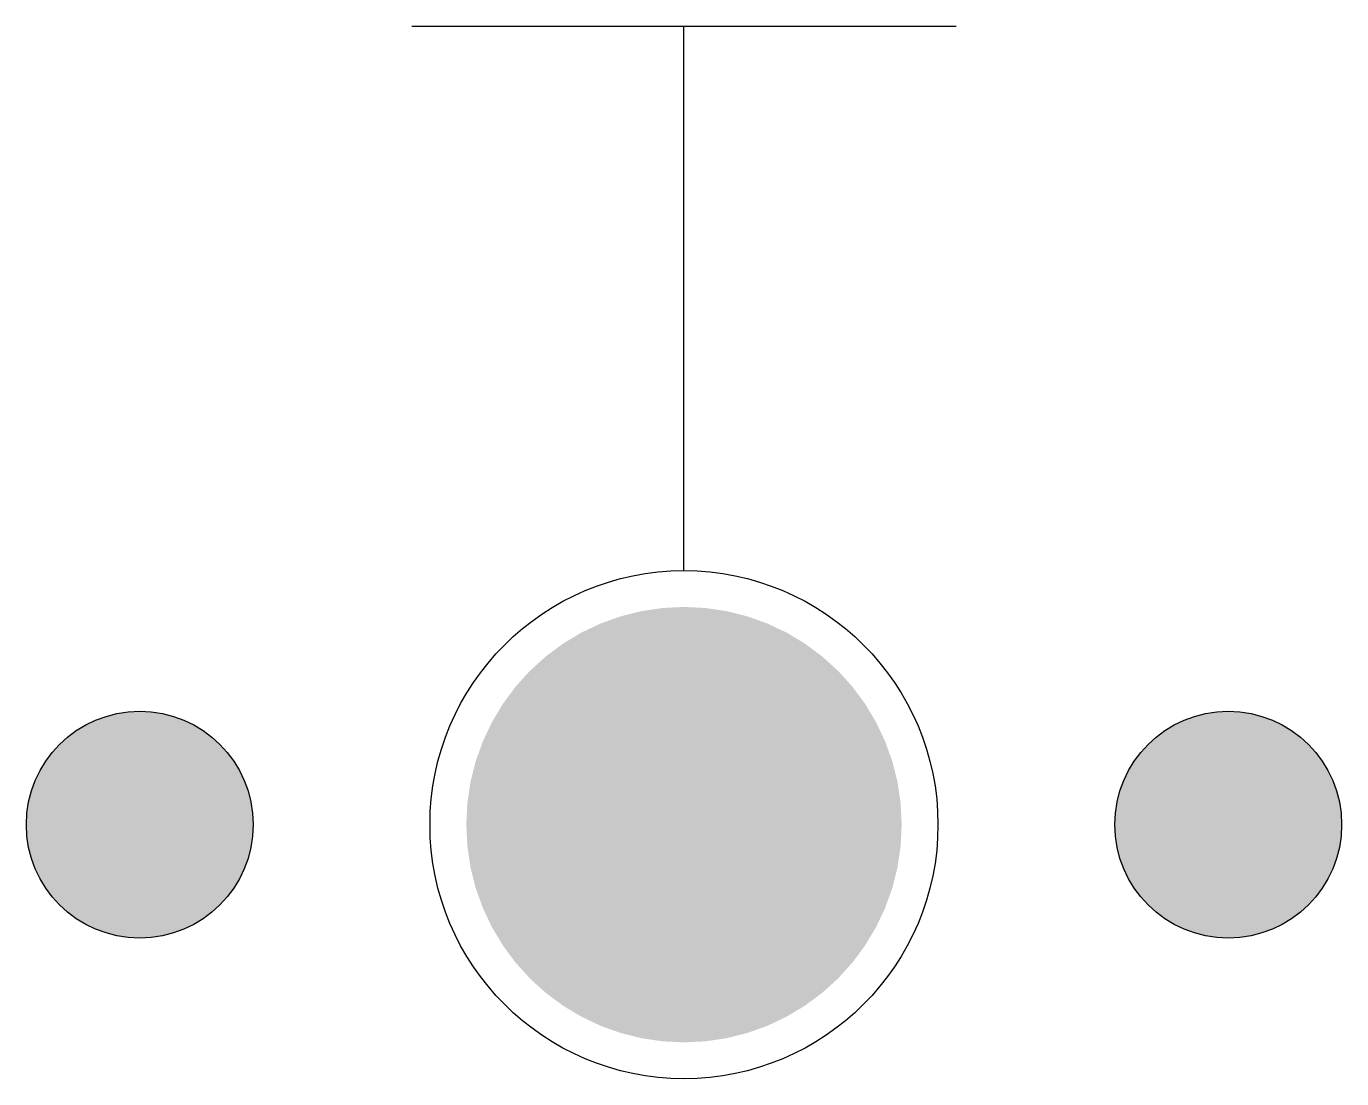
# Model space of a CAD drawing. Header units: millimetres. Extents: x -10150.585 to -10150.222, y 54.975 to 55.265.
import ezdxf

# ---------------------------------------------------------------- set-up
doc = ezdxf.new("R2010")
doc.units = ezdxf.units.MM
doc.header["$LTSCALE"] = 10
doc.layers.add('tub_bloqueios', color=2, linetype='Continuous')

msp = doc.modelspace()

# ---------------------------------------------------------------- hatches: boundary and pattern name
at = {"layer": 'tub_bloqueios'}
h = msp.add_hatch(color=1, dxfattribs=at)
edge = h.paths.add_edge_path()
edge.add_arc((-10150.55366, 55.04452), 0.03125, 0, 360)
h = msp.add_hatch(color=1, dxfattribs=at)
edge = h.paths.add_edge_path()
edge.add_arc((-10150.25366, 55.04452), 0.03125, 0, 360)

# ---------------------------------------------------------------- linework, layer by layer
for p, q in [((-10150.47866, 55.26452), (-10150.32866, 55.26452)), ((-10150.40366, 55.11452), (-10150.40366, 55.26452))]:
    msp.add_line(p, q, dxfattribs=at)
at = {"layer": 'tub_bloqueios', "color": 1, "const_width": 0.06}
msp.add_lwpolyline([(-10150.43366, 55.04452, 1), (-10150.37366, 55.04452, 1)], format="xyb", close=True, dxfattribs=at)
at = {"layer": 'tub_bloqueios'}
for centre, radius in [((-10150.40366, 55.04452), 0.07), ((-10150.55366, 55.04452), 0.03125), ((-10150.25366, 55.04452), 0.03125)]:
    msp.add_circle(centre, radius, dxfattribs=at)

doc.saveas('drawing.dxf')
